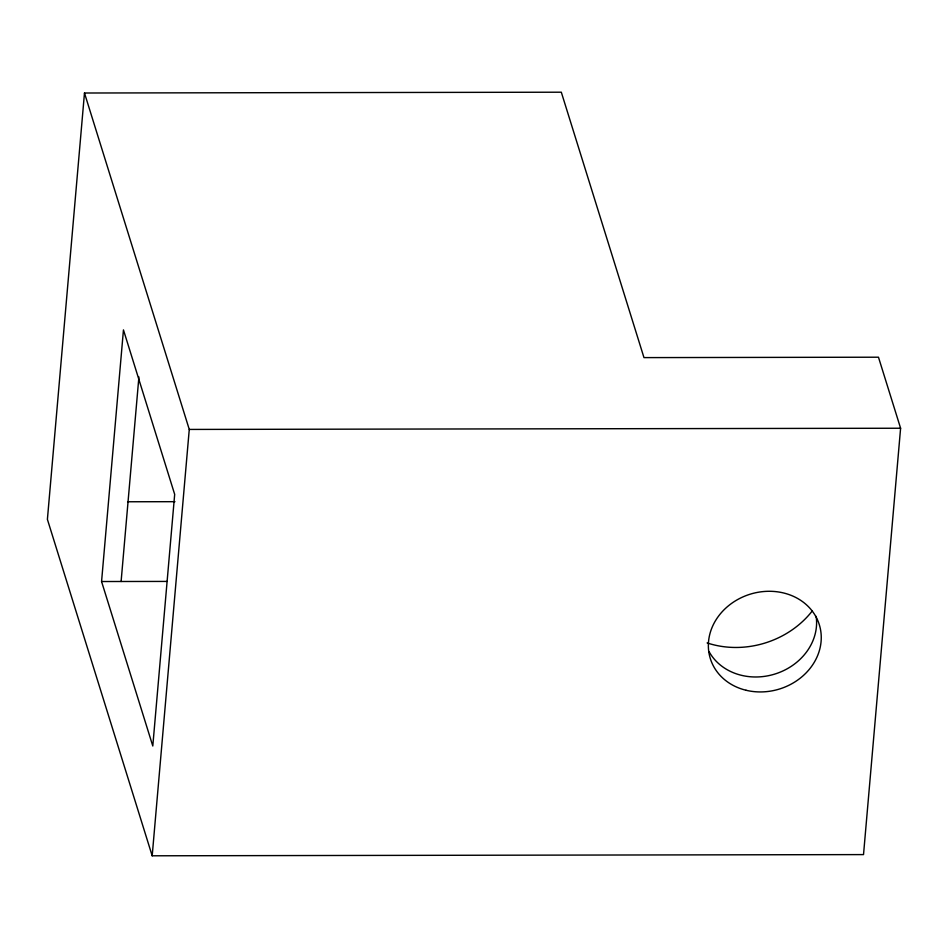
<?xml version="1.0" encoding="UTF-8"?>
<svg xmlns="http://www.w3.org/2000/svg" width="948" height="948" viewBox="0 0 948 948"><rect width="100%" height="100%" fill="white"/><g stroke="black" fill="none" stroke-linecap="round" stroke-linejoin="round"><path stroke-width="1.42" d="M84.479 93.011L47.4 519.374L152.19 855.795L863.521 854.598L900.6 428.235L878.476 357.206L643.976 357.609L561.311 92.205L84.479 93.011L189.268 429.432L152.19 855.795M101.566 581.527L123.453 329.904L174.681 494.37L152.794 746.005L101.566 581.527L166.895 581.42M121.107 581.491L138.906 376.949M189.268 429.432L900.6 428.235M127.613 501.765L174.942 501.682M816.157 616.378A57.07 49.628 -17.3 0 1 776.08 673.661A57.07 49.628 -17.3 0 1 709.223 651.904M812.14 611.105A87.192 75.816 -17.3 0 1 707.113 642.922M746.017 690.251A57.07 49.628 -17.3 0 0 820.304 628.5A57.07 49.628 -17.3 0 0 728.1 606.092A57.07 49.628 -17.3 0 0 746.017 690.251"/></g></svg>
